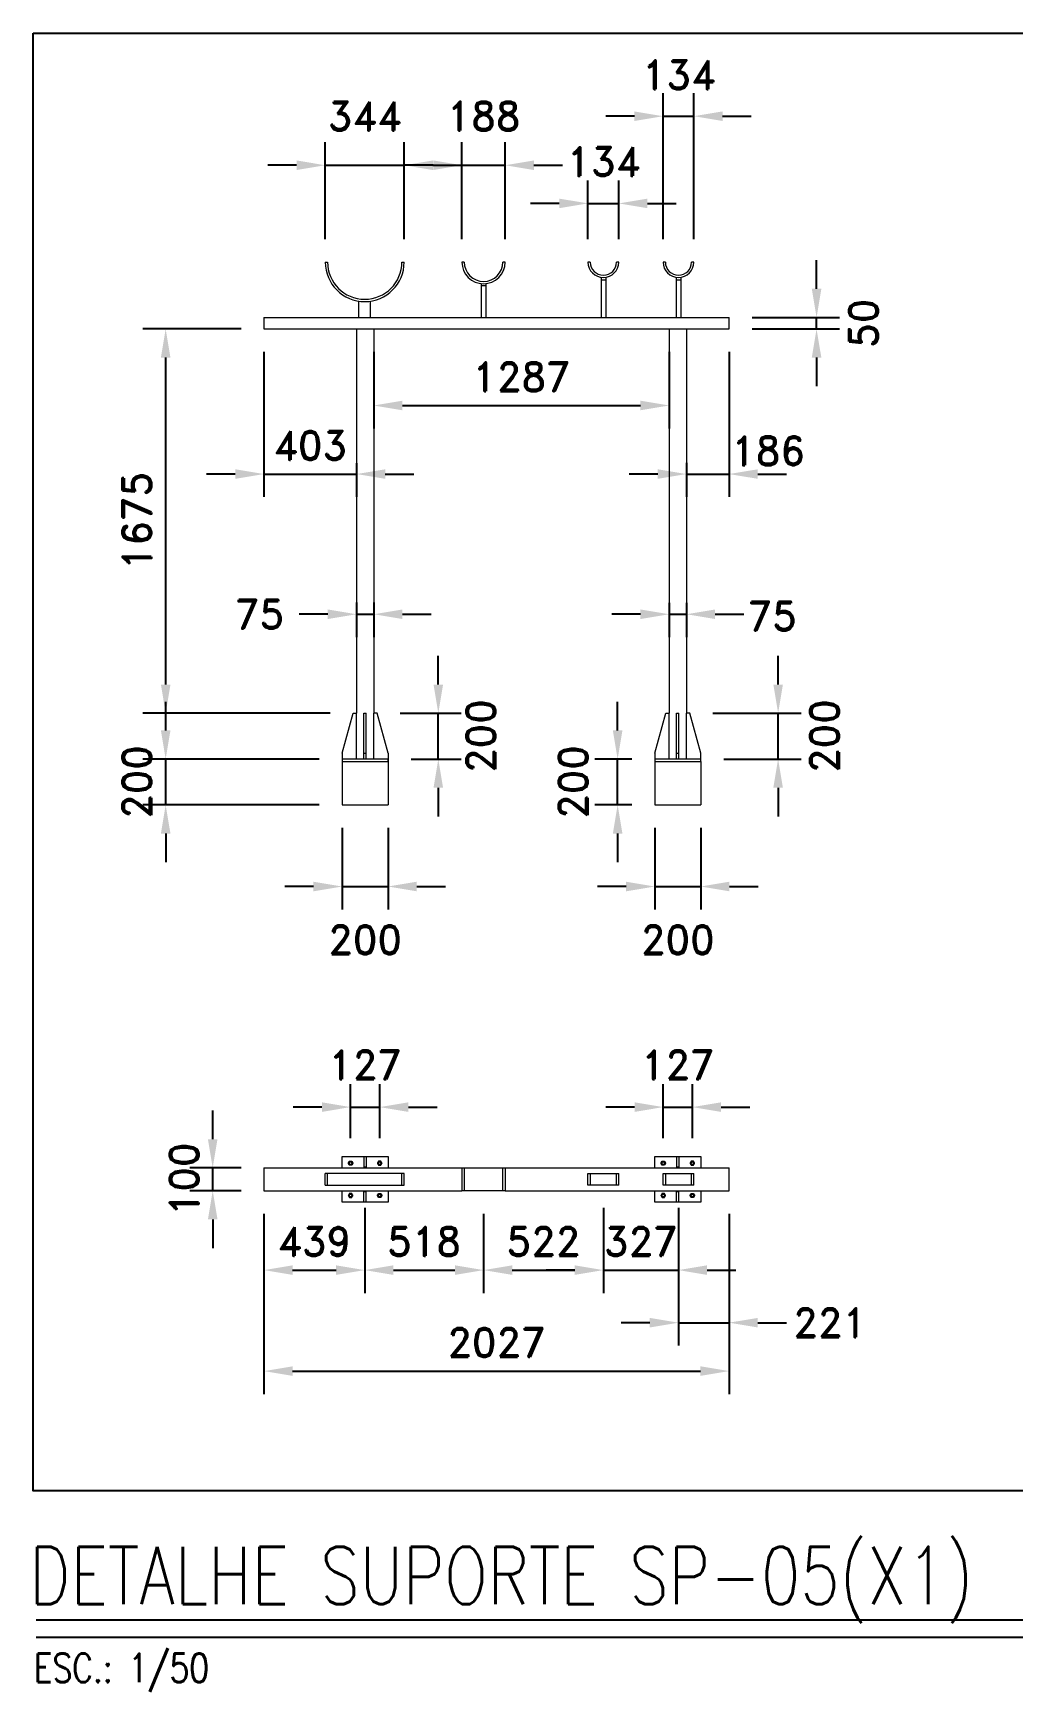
# Model space of a CAD drawing. Header units: millimetres. Extents: x -312439 to 477422, y -331570 to 212570.
# Drawn here: x 370774 to 375042, y 62185 to 69417 of the extents above; entities that cross this region are included whole.
import ezdxf
from ezdxf.enums import TextEntityAlignment as Align

# ---------------------------------------------------------------- set-up
doc = ezdxf.new("R2010")
doc.units = ezdxf.units.MM
for name, color, linetype in [('1', 7, 'Continuous'), ('2', 2, 'Continuous'), ('4', 4, 'Continuous')]:
    doc.layers.add(name, color=color, linetype=linetype)
doc.styles.add('ROMAND', font='ROMAND.SHX')
doc.styles.add('ROMANS', font='romans.shx', dxfattribs={"height": 187.5})
doc.dimstyles.new('1-50 (MILIMETRO)', dxfattribs={"dimscale": 0, "dimtxt": 125, "dimasz": 125, "dimexe": 100, "dimexo": 100, "dimgap": 50, "dimtad": 0, "dimdec": 0, "dimzin": 0, "dimdsep": 46, "dimtxsty": 'ROMAND', "dimcen": -390, "dimclrd": 1, "dimclre": 1, "dimclrt": 3, "dimadec": 0, "dimazin": 0, "dimtfac": 1, "dimtdec": 0, "dimtix": 1, "dimtmove": 2, "dimatfit": 2, "dimfxl": 1, "dimtvp": 1, "dimtolj": 1, "dimtzin": 0, "dimarcsym": 0})

# ---------------------------------------------------------------- blocks, each defined once
blk = doc.blocks.new('*D237')
at = {"color": 1, "lineweight": -2, "transparency": 16777216}
for p, q in [((374187.3, 68302.3), (374187.3, 68427.3)), ((373906.3, 68177.3), (374287.3, 68177.3)), ((373906.3, 68127.3), (374287.3, 68127.3)), ((374187.3, 68127.3), (374187.3, 68177.3)), ((374187.3, 68002.3), (374187.3, 67877.3))]:
    blk.add_line(p, q, dxfattribs=at)
at = {"color": 1, "transparency": 16777216}
for points in [[(374166.5, 68302.3), (374208.2, 68302.3), (374187.3, 68177.3)], [(374166.5, 68002.3), (374208.2, 68002.3), (374187.3, 68127.3)]]:
    blk.add_solid(points, dxfattribs=at)
at = {"layer": 'Defpoints', "color": 0, "transparency": 16777216}
for p in [(373806.3, 68177.3), (373806.3, 68127.3), (374187.3, 68177.3)]:
    blk.add_point(p, dxfattribs=at)
at = {"color": 3, "transparency": 16777216, "insert": (374391.8, 68152.3), "char_height": 125, "attachment_point": 5, "rotation": 90, "style": 'ROMAND'}
blk.add_mtext('\\A1;50', dxfattribs=at)
blk = doc.blocks.new('*D238')
at = {"color": 1, "lineweight": -2, "transparency": 16777216}
for p, q in [((372046.7, 68518.8), (372046.7, 68941.1)), ((372390.5, 68518.8), (372390.5, 68941.1)), ((371921.7, 68841.1), (371796.7, 68841.1)), ((372046.7, 68841.1), (372390.5, 68841.1)), ((372515.5, 68841.1), (372640.5, 68841.1))]:
    blk.add_line(p, q, dxfattribs=at)
at = {"color": 1, "transparency": 16777216}
for points in [[(371921.7, 68862), (371921.7, 68820.3), (372046.7, 68841.1)], [(372515.5, 68862), (372515.5, 68820.3), (372390.5, 68841.1)]]:
    blk.add_solid(points, dxfattribs=at)
at = {"layer": 'Defpoints', "color": 0, "transparency": 16777216}
for p in [(372390.5, 68841.1), (372046.7, 68418.8), (372390.5, 68418.8)]:
    blk.add_point(p, dxfattribs=at)
at = {"color": 3, "transparency": 16777216, "insert": (372218.6, 69055.6), "char_height": 125, "attachment_point": 5, "style": 'ROMAND'}
blk.add_mtext('\\A1;344', dxfattribs=at)
blk = doc.blocks.new('*D239')
at = {"color": 1, "lineweight": -2, "transparency": 16777216}
for p, q in [((372642.3, 68518.8), (372642.3, 68941.1)), ((372830.6, 68518.8), (372830.6, 68941.1)), ((372517.3, 68841.1), (372392.3, 68841.1)), ((372642.3, 68841.1), (372830.6, 68841.1)), ((372955.6, 68841.1), (373080.6, 68841.1))]:
    blk.add_line(p, q, dxfattribs=at)
at = {"color": 1, "transparency": 16777216}
for points in [[(372517.3, 68862), (372517.3, 68820.3), (372642.3, 68841.1)], [(372955.6, 68862), (372955.6, 68820.3), (372830.6, 68841.1)]]:
    blk.add_solid(points, dxfattribs=at)
at = {"layer": 'Defpoints', "color": 0, "transparency": 16777216}
for p in [(372830.6, 68841.1), (372642.3, 68418.8), (372830.6, 68418.8)]:
    blk.add_point(p, dxfattribs=at)
at = {"color": 3, "transparency": 16777216, "insert": (372736.5, 69055.6), "char_height": 125, "attachment_point": 5, "style": 'ROMAND'}
blk.add_mtext('\\A1;188', dxfattribs=at)
blk = doc.blocks.new('*D240')
at = {"color": 1, "lineweight": -2, "transparency": 16777216}
for p, q in [((373191.4, 68518.8), (373191.4, 68774.7)), ((373325.7, 68518.8), (373325.7, 68774.7)), ((373066.4, 68674.7), (372941.4, 68674.7)), ((373191.4, 68674.7), (373325.7, 68674.7)), ((373450.7, 68674.7), (373575.7, 68674.7))]:
    blk.add_line(p, q, dxfattribs=at)
at = {"color": 1, "transparency": 16777216}
for points in [[(373066.4, 68695.5), (373066.4, 68653.9), (373191.4, 68674.7)], [(373450.7, 68695.5), (373450.7, 68653.9), (373325.7, 68674.7)]]:
    blk.add_solid(points, dxfattribs=at)
at = {"layer": 'Defpoints', "color": 0, "transparency": 16777216}
for p in [(373325.7, 68674.7), (373191.4, 68418.8), (373325.7, 68418.8)]:
    blk.add_point(p, dxfattribs=at)
at = {"color": 3, "transparency": 16777216, "insert": (373258.6, 68857.2), "char_height": 125, "attachment_point": 5, "style": 'ROMAND'}
blk.add_mtext('\\A1;134', dxfattribs=at)
blk = doc.blocks.new('*D241')
at = {"color": 1, "lineweight": -2, "transparency": 16777216}
for p, q in [((372218.6, 64294.8), (372218.6, 63924)), ((371779.7, 64269.8), (371779.7, 63924)), ((371904.7, 64024), (372093.6, 64024))]:
    blk.add_line(p, q, dxfattribs=at)
at = {"color": 1, "transparency": 16777216}
for points in [[(371904.7, 64044.8), (371904.7, 64003.1), (371779.7, 64024)], [(372093.6, 64044.8), (372093.6, 64003.1), (372218.6, 64024)]]:
    blk.add_solid(points, dxfattribs=at)
at = {"layer": 'Defpoints', "color": 0, "transparency": 16777216}
for p in [(371779.7, 64369.8), (372218.6, 64394.8), (372218.6, 64024)]:
    blk.add_point(p, dxfattribs=at)
at = {"color": 3, "transparency": 16777216, "insert": (371999.1, 64149), "char_height": 125, "attachment_point": 5, "style": 'ROMAND'}
blk.add_mtext('\\A1;439', dxfattribs=at)
blk = doc.blocks.new('*D242')
at = {"color": 1, "lineweight": -2, "transparency": 16777216}
for p, q in [((372218.6, 64294.8), (372218.6, 63924)), ((372736.5, 64269.8), (372736.5, 63924)), ((372343.6, 64024), (372611.5, 64024))]:
    blk.add_line(p, q, dxfattribs=at)
at = {"color": 1, "transparency": 16777216}
for points in [[(372343.6, 64044.8), (372343.6, 64003.1), (372218.6, 64024)], [(372611.5, 64044.8), (372611.5, 64003.1), (372736.5, 64024)]]:
    blk.add_solid(points, dxfattribs=at)
at = {"layer": 'Defpoints', "color": 0, "transparency": 16777216}
for p in [(372218.6, 64394.8), (372736.5, 64369.8), (372736.5, 64024)]:
    blk.add_point(p, dxfattribs=at)
at = {"color": 3, "transparency": 16777216, "insert": (372477.5, 64149), "char_height": 125, "attachment_point": 5, "style": 'ROMAND'}
blk.add_mtext('\\A1;518', dxfattribs=at)
blk = doc.blocks.new('*D243')
at = {"color": 1, "lineweight": -2, "transparency": 16777216}
for p, q in [((373258.6, 64294.8), (373258.6, 63924)), ((372736.5, 64269.8), (372736.5, 63924)), ((372861.5, 64024), (373133.6, 64024))]:
    blk.add_line(p, q, dxfattribs=at)
at = {"color": 1, "transparency": 16777216}
for points in [[(372861.5, 64044.8), (372861.5, 64003.1), (372736.5, 64024)], [(373133.6, 64044.8), (373133.6, 64003.1), (373258.6, 64024)]]:
    blk.add_solid(points, dxfattribs=at)
at = {"layer": 'Defpoints', "color": 0, "transparency": 16777216}
for p in [(372736.5, 64369.8), (373258.6, 64394.8), (373258.6, 64024)]:
    blk.add_point(p, dxfattribs=at)
at = {"color": 3, "transparency": 16777216, "insert": (372997.5, 64149), "char_height": 125, "attachment_point": 5, "style": 'ROMAND'}
blk.add_mtext('\\A1;522', dxfattribs=at)
blk = doc.blocks.new('*D244')
at = {"color": 1, "lineweight": -2, "transparency": 16777216}
for p, q in [((373585.6, 64294.8), (373585.6, 63924)), ((373133.6, 64024), (373008.6, 64024)), ((373258.6, 64024), (373585.6, 64024)), ((373710.6, 64024), (373835.6, 64024))]:
    blk.add_line(p, q, dxfattribs=at)
at = {"color": 1, "transparency": 16777216}
for points in [[(373133.6, 64044.8), (373133.6, 64003.1), (373258.6, 64024)], [(373710.6, 64044.8), (373710.6, 64003.1), (373585.6, 64024)]]:
    blk.add_solid(points, dxfattribs=at)
at = {"layer": 'Defpoints', "color": 0, "transparency": 16777216}
for p in [(373585.6, 64394.8), (373258.6, 64024), (373585.6, 64024)]:
    blk.add_point(p, dxfattribs=at)
at = {"color": 3, "transparency": 16777216, "insert": (373422.1, 64149), "char_height": 125, "attachment_point": 5, "style": 'ROMAND'}
blk.add_mtext('\\A1;327', dxfattribs=at)
blk = doc.blocks.new('*D245')
at = {"color": 1, "lineweight": -2, "transparency": 16777216}
for p, q in [((373585.6, 64294.8), (373585.6, 63694.8)), ((373806.3, 64269.8), (373806.3, 63694.8)), ((373460.6, 63794.8), (373335.6, 63794.8)), ((373585.6, 63794.8), (373806.3, 63794.8)), ((373931.3, 63794.8), (374056.3, 63794.8))]:
    blk.add_line(p, q, dxfattribs=at)
at = {"color": 1, "transparency": 16777216}
for points in [[(373460.6, 63815.6), (373460.6, 63773.9), (373585.6, 63794.8)], [(373931.3, 63815.6), (373931.3, 63773.9), (373806.3, 63794.8)]]:
    blk.add_solid(points, dxfattribs=at)
at = {"layer": 'Defpoints', "color": 0, "transparency": 16777216}
for p in [(373585.6, 64394.8), (373806.3, 64369.8), (373806.3, 63794.8)]:
    blk.add_point(p, dxfattribs=at)
at = {"color": 3, "transparency": 16777216, "insert": (374246.5, 63794.8), "char_height": 125, "attachment_point": 5, "style": 'ROMAND'}
blk.add_mtext('\\A1;221', dxfattribs=at)
blk = doc.blocks.new('*D33')
at = {"color": 1, "lineweight": -2, "transparency": 16777216}
for p, q in [((371779.7, 64269.8), (371779.7, 63483.7)), ((373806.3, 64269.8), (373806.3, 63483.7)), ((371904.7, 63583.7), (373681.3, 63583.7))]:
    blk.add_line(p, q, dxfattribs=at)
at = {"color": 1, "transparency": 16777216}
for points in [[(371904.7, 63604.5), (371904.7, 63562.9), (371779.7, 63583.7)], [(373681.3, 63604.5), (373681.3, 63562.9), (373806.3, 63583.7)]]:
    blk.add_solid(points, dxfattribs=at)
at = {"layer": 'Defpoints', "color": 0, "transparency": 16777216}
for p in [(371779.7, 64369.8), (373806.3, 64369.8), (373806.3, 63583.7)]:
    blk.add_point(p, dxfattribs=at)
at = {"color": 3, "transparency": 16777216, "insert": (372793, 63708.7), "char_height": 125, "attachment_point": 5, "style": 'ROMAND'}
blk.add_mtext('\\A1;2027', dxfattribs=at)
blk = doc.blocks.new('*D246')
at = {"color": 1, "lineweight": -2, "transparency": 16777216}
for p, q in [((371556.4, 64594.8), (371556.4, 64719.8)), ((371679.7, 64469.8), (371456.4, 64469.8)), ((371556.4, 64369.8), (371556.4, 64469.8)), ((371679.7, 64369.8), (371456.4, 64369.8)), ((371556.4, 64244.8), (371556.4, 64119.8))]:
    blk.add_line(p, q, dxfattribs=at)
at = {"color": 1, "transparency": 16777216}
for points in [[(371535.6, 64594.8), (371577.2, 64594.8), (371556.4, 64469.8)], [(371535.6, 64244.8), (371577.2, 64244.8), (371556.4, 64369.8)]]:
    blk.add_solid(points, dxfattribs=at)
at = {"layer": 'Defpoints', "color": 0, "transparency": 16777216}
for p in [(371556.4, 64469.8), (371779.7, 64469.8), (371779.7, 64369.8)]:
    blk.add_point(p, dxfattribs=at)
at = {"color": 3, "transparency": 16777216, "insert": (371431.4, 64419.8), "char_height": 125, "attachment_point": 5, "rotation": 90, "style": 'ROMAND'}
blk.add_mtext('\\A1;100', dxfattribs=at)
blk = doc.blocks.new('*D247')
at = {"color": 1, "lineweight": -2, "transparency": 16777216}
for p, q in [((372157, 64598.9), (372157, 64834.7)), ((372283.8, 64598.9), (372283.8, 64834.7)), ((372032, 64734.7), (371907, 64734.7)), ((372157, 64734.7), (372283.8, 64734.7)), ((372408.8, 64734.7), (372533.8, 64734.7))]:
    blk.add_line(p, q, dxfattribs=at)
at = {"color": 1, "transparency": 16777216}
for points in [[(372032, 64755.5), (372032, 64713.8), (372157, 64734.7)], [(372408.8, 64755.5), (372408.8, 64713.8), (372283.8, 64734.7)]]:
    blk.add_solid(points, dxfattribs=at)
at = {"layer": 'Defpoints', "color": 0, "transparency": 16777216}
for p in [(372283.8, 64734.7), (372157, 64498.9), (372283.8, 64498.9)]:
    blk.add_point(p, dxfattribs=at)
at = {"color": 3, "transparency": 16777216, "insert": (372220.4, 64918.7), "char_height": 125, "attachment_point": 5, "style": 'ROMAND'}
blk.add_mtext('\\A1;127', dxfattribs=at)
blk = doc.blocks.new('*D248')
at = {"color": 1, "lineweight": -2, "transparency": 16777216}
for p, q in [((373519.3, 64598.9), (373519.3, 64834.7)), ((373646.1, 64598.9), (373646.1, 64834.7)), ((373394.3, 64734.7), (373269.3, 64734.7)), ((373519.3, 64734.7), (373646.1, 64734.7)), ((373771.1, 64734.7), (373896.1, 64734.7))]:
    blk.add_line(p, q, dxfattribs=at)
at = {"color": 1, "transparency": 16777216}
for points in [[(373394.3, 64755.5), (373394.3, 64713.8), (373519.3, 64734.7)], [(373771.1, 64755.5), (373771.1, 64713.8), (373646.1, 64734.7)]]:
    blk.add_solid(points, dxfattribs=at)
at = {"layer": 'Defpoints', "color": 0, "transparency": 16777216}
for p in [(373646.1, 64734.7), (373519.3, 64498.9), (373646.1, 64498.9)]:
    blk.add_point(p, dxfattribs=at)
at = {"color": 3, "transparency": 16777216, "insert": (373582.7, 64918.7), "char_height": 125, "attachment_point": 5, "style": 'ROMAND'}
blk.add_mtext('\\A1;127', dxfattribs=at)
blk = doc.blocks.new('*D249')
at = {"color": 1, "lineweight": -2, "transparency": 16777216}
for p, q in [((373518.5, 68518.8), (373518.5, 69154.9)), ((373652.8, 68518.8), (373652.8, 69154.9)), ((373393.5, 69054.9), (373268.5, 69054.9)), ((373518.5, 69054.9), (373652.8, 69054.9)), ((373777.8, 69054.9), (373902.8, 69054.9))]:
    blk.add_line(p, q, dxfattribs=at)
at = {"color": 1, "transparency": 16777216}
for points in [[(373393.5, 69075.7), (373393.5, 69034.1), (373518.5, 69054.9)], [(373777.8, 69075.7), (373777.8, 69034.1), (373652.8, 69054.9)]]:
    blk.add_solid(points, dxfattribs=at)
at = {"layer": 'Defpoints', "color": 0, "transparency": 16777216}
for p in [(373652.8, 69054.9), (373518.5, 68418.8), (373652.8, 68418.8)]:
    blk.add_point(p, dxfattribs=at)
at = {"color": 3, "transparency": 16777216, "insert": (373587.1, 69235.5), "char_height": 125, "attachment_point": 5, "style": 'ROMAND'}
blk.add_mtext('\\A1;134', dxfattribs=at)
blk = doc.blocks.new('*D250')
at = {"color": 1, "lineweight": -2, "transparency": 16777216}
for p, q in [((371779.7, 68027.3), (371779.7, 67394.7)), ((371654.7, 67494.7), (371529.7, 67494.7)), ((371779.7, 67494.7), (372182.9, 67494.7)), ((372182.9, 67542.1), (372182.9, 67394.7)), ((372307.9, 67494.7), (372432.9, 67494.7))]:
    blk.add_line(p, q, dxfattribs=at)
at = {"color": 1, "transparency": 16777216}
for points in [[(371654.7, 67515.5), (371654.7, 67473.9), (371779.7, 67494.7)], [(372307.9, 67515.5), (372307.9, 67473.9), (372182.9, 67494.7)]]:
    blk.add_solid(points, dxfattribs=at)
at = {"layer": 'Defpoints', "color": 0, "transparency": 16777216}
for p in [(371779.7, 68127.3), (372182.9, 67642.1), (372182.9, 67494.7)]:
    blk.add_point(p, dxfattribs=at)
at = {"color": 3, "transparency": 16777216, "insert": (371981.3, 67619.7), "char_height": 125, "attachment_point": 5, "style": 'ROMAND'}
blk.add_mtext('\\A1;403', dxfattribs=at)
blk = doc.blocks.new('*D251')
at = {"color": 1, "lineweight": -2, "transparency": 16777216}
for p, q in [((372257.9, 68027.3), (372257.9, 67693.6)), ((373545.2, 68027.3), (373545.2, 67693.6)), ((372382.9, 67793.6), (373420.2, 67793.6))]:
    blk.add_line(p, q, dxfattribs=at)
at = {"color": 1, "transparency": 16777216}
for points in [[(372382.9, 67814.5), (372382.9, 67772.8), (372257.9, 67793.6)], [(373420.2, 67814.5), (373420.2, 67772.8), (373545.2, 67793.6)]]:
    blk.add_solid(points, dxfattribs=at)
at = {"layer": 'Defpoints', "color": 0, "transparency": 16777216}
for p in [(372257.9, 68127.3), (373545.2, 68127.3), (373545.2, 67793.6)]:
    blk.add_point(p, dxfattribs=at)
at = {"color": 3, "transparency": 16777216, "insert": (372901.5, 67918.6), "char_height": 125, "attachment_point": 5, "style": 'ROMAND'}
blk.add_mtext('\\A1;1287', dxfattribs=at)
blk = doc.blocks.new('*D34')
at = {"color": 1, "lineweight": -2, "transparency": 16777216}
for p, q in [((373806.3, 68027.3), (373806.3, 67394.7)), ((373620.2, 67544.1), (373620.2, 67394.7)), ((373495.2, 67494.7), (373370.2, 67494.7)), ((373620.2, 67494.7), (373806.3, 67494.7)), ((373931.3, 67494.7), (374056.3, 67494.7))]:
    blk.add_line(p, q, dxfattribs=at)
at = {"color": 1, "transparency": 16777216}
for points in [[(373495.2, 67515.5), (373495.2, 67473.9), (373620.2, 67494.7)], [(373931.3, 67515.5), (373931.3, 67473.9), (373806.3, 67494.7)]]:
    blk.add_solid(points, dxfattribs=at)
at = {"layer": 'Defpoints', "color": 0, "transparency": 16777216}
for p in [(373806.3, 68127.3), (373620.2, 67644.1), (373806.3, 67494.7)]:
    blk.add_point(p, dxfattribs=at)
at = {"color": 3, "transparency": 16777216, "insert": (373976.1, 67595.9), "char_height": 125, "attachment_point": 5, "style": 'ROMAND'}
blk.add_mtext('\\A1;186', dxfattribs=at)
blk = doc.blocks.new('*D252')
at = {"color": 1, "lineweight": -2, "transparency": 16777216}
for p, q in [((371679.7, 68127.3), (371251.4, 68127.3)), ((371351.4, 66577.1), (371351.4, 68002.3)), ((372067.9, 66452.1), (371251.4, 66452.1))]:
    blk.add_line(p, q, dxfattribs=at)
at = {"color": 1, "transparency": 16777216}
for points in [[(371330.6, 68002.3), (371372.3, 68002.3), (371351.4, 68127.3)], [(371330.6, 66577.1), (371372.3, 66577.1), (371351.4, 66452.1)]]:
    blk.add_solid(points, dxfattribs=at)
at = {"layer": 'Defpoints', "color": 0, "transparency": 16777216}
for p in [(371351.4, 68127.3), (371779.7, 68127.3), (372167.9, 66452.1)]:
    blk.add_point(p, dxfattribs=at)
at = {"color": 3, "transparency": 16777216, "insert": (371226.4, 67289.7), "char_height": 125, "attachment_point": 5, "rotation": 90, "style": 'ROMAND'}
blk.add_mtext('\\A1;1675', dxfattribs=at)
blk = doc.blocks.new('*D253')
at = {"color": 1, "lineweight": -2, "transparency": 16777216}
for p, q in [((371351.4, 66377.1), (371351.4, 66502.1)), ((372020.4, 66252.1), (371251.4, 66252.1)), ((371351.4, 66052.1), (371351.4, 66252.1)), ((372020.4, 66052.1), (371251.4, 66052.1)), ((371351.4, 65927.1), (371351.4, 65802.1))]:
    blk.add_line(p, q, dxfattribs=at)
at = {"color": 1, "transparency": 16777216}
for points in [[(371330.6, 66377.1), (371372.3, 66377.1), (371351.4, 66252.1)], [(371330.6, 65927.1), (371372.3, 65927.1), (371351.4, 66052.1)]]:
    blk.add_solid(points, dxfattribs=at)
at = {"layer": 'Defpoints', "color": 0, "transparency": 16777216}
for p in [(371351.4, 66252.1), (372120.4, 66252.1), (372120.4, 66052.1)]:
    blk.add_point(p, dxfattribs=at)
at = {"color": 3, "transparency": 16777216, "insert": (371226.4, 66152.1), "char_height": 125, "attachment_point": 5, "rotation": 90, "style": 'ROMAND'}
blk.add_mtext('\\A1;200', dxfattribs=at)
blk = doc.blocks.new('*D254')
at = {"color": 1, "lineweight": -2, "transparency": 16777216}
for p, q in [((372120.4, 65952.1), (372120.4, 65596.4)), ((372320.4, 65952.1), (372320.4, 65596.4)), ((371995.4, 65696.4), (371870.4, 65696.4)), ((372120.4, 65696.4), (372320.4, 65696.4)), ((372445.4, 65696.4), (372570.4, 65696.4))]:
    blk.add_line(p, q, dxfattribs=at)
at = {"color": 1, "transparency": 16777216}
for points in [[(371995.4, 65717.3), (371995.4, 65675.6), (372120.4, 65696.4)], [(372445.4, 65717.3), (372445.4, 65675.6), (372320.4, 65696.4)]]:
    blk.add_solid(points, dxfattribs=at)
at = {"layer": 'Defpoints', "color": 0, "transparency": 16777216}
for p in [(372120.4, 66052.1), (372320.4, 66052.1), (372320.4, 65696.4)]:
    blk.add_point(p, dxfattribs=at)
at = {"color": 3, "transparency": 16777216, "insert": (372220.4, 65464.5), "char_height": 125, "attachment_point": 5, "style": 'ROMAND'}
blk.add_mtext('\\A1;200', dxfattribs=at)
blk = doc.blocks.new('*D255')
at = {"color": 1, "lineweight": -2, "transparency": 16777216}
for p, q in [((373482.7, 65952.1), (373482.7, 65596.4)), ((373682.7, 65952.1), (373682.7, 65596.4)), ((373357.7, 65696.4), (373232.7, 65696.4)), ((373482.7, 65696.4), (373682.7, 65696.4)), ((373807.7, 65696.4), (373932.7, 65696.4))]:
    blk.add_line(p, q, dxfattribs=at)
at = {"color": 1, "transparency": 16777216}
for points in [[(373357.7, 65717.3), (373357.7, 65675.6), (373482.7, 65696.4)], [(373807.7, 65717.3), (373807.7, 65675.6), (373682.7, 65696.4)]]:
    blk.add_solid(points, dxfattribs=at)
at = {"layer": 'Defpoints', "color": 0, "transparency": 16777216}
for p in [(373482.7, 66052.1), (373682.7, 66052.1), (373682.7, 65696.4)]:
    blk.add_point(p, dxfattribs=at)
at = {"color": 3, "transparency": 16777216, "insert": (373582.7, 65464.5), "char_height": 125, "attachment_point": 5, "style": 'ROMAND'}
blk.add_mtext('\\A1;200', dxfattribs=at)
blk = doc.blocks.new('*D256')
at = {"color": 1, "lineweight": -2, "transparency": 16777216}
for p, q in [((372539.3, 66577.1), (372539.3, 66702.1)), ((372372.9, 66452.1), (372639.3, 66452.1)), ((372539.3, 66252.1), (372539.3, 66452.1)), ((372420.4, 66252.1), (372639.3, 66252.1)), ((372539.3, 66127.1), (372539.3, 66002.1))]:
    blk.add_line(p, q, dxfattribs=at)
at = {"color": 1, "transparency": 16777216}
for points in [[(372518.4, 66577.1), (372560.1, 66577.1), (372539.3, 66452.1)], [(372518.4, 66127.1), (372560.1, 66127.1), (372539.3, 66252.1)]]:
    blk.add_solid(points, dxfattribs=at)
at = {"layer": 'Defpoints', "color": 0, "transparency": 16777216}
for p in [(372272.9, 66452.1), (372539.3, 66452.1), (372320.4, 66252.1)]:
    blk.add_point(p, dxfattribs=at)
at = {"color": 3, "transparency": 16777216, "insert": (372724.6, 66352.1), "char_height": 125, "attachment_point": 5, "rotation": 90, "style": 'ROMAND'}
blk.add_mtext('\\A1;200', dxfattribs=at)
blk = doc.blocks.new('*D257')
at = {"color": 1, "lineweight": -2, "transparency": 16777216}
for p, q in [((373320.6, 66377.1), (373320.6, 66502.1)), ((373382.7, 66252.1), (373220.6, 66252.1)), ((373320.6, 66052.1), (373320.6, 66252.1)), ((373382.7, 66052.1), (373220.6, 66052.1)), ((373320.6, 65927.1), (373320.6, 65802.1))]:
    blk.add_line(p, q, dxfattribs=at)
at = {"color": 1, "transparency": 16777216}
for points in [[(373299.8, 66377.1), (373341.4, 66377.1), (373320.6, 66252.1)], [(373299.8, 65927.1), (373341.4, 65927.1), (373320.6, 66052.1)]]:
    blk.add_solid(points, dxfattribs=at)
at = {"layer": 'Defpoints', "color": 0, "transparency": 16777216}
for p in [(373320.6, 66252.1), (373482.7, 66252.1), (373482.7, 66052.1)]:
    blk.add_point(p, dxfattribs=at)
at = {"color": 3, "transparency": 16777216, "insert": (373127.1, 66152.1), "char_height": 125, "attachment_point": 5, "rotation": 90, "style": 'ROMAND'}
blk.add_mtext('\\A1;200', dxfattribs=at)
blk = doc.blocks.new('*D258')
at = {"color": 1, "lineweight": -2, "transparency": 16777216}
for p, q in [((374019.8, 66577.1), (374019.8, 66702.1)), ((373735.2, 66452.1), (374119.8, 66452.1)), ((374019.8, 66252.1), (374019.8, 66452.1)), ((373782.7, 66252.1), (374119.8, 66252.1)), ((374019.8, 66127.1), (374019.8, 66002.1))]:
    blk.add_line(p, q, dxfattribs=at)
at = {"color": 1, "transparency": 16777216}
for points in [[(373999, 66577.1), (374040.6, 66577.1), (374019.8, 66452.1)], [(373999, 66127.1), (374040.6, 66127.1), (374019.8, 66252.1)]]:
    blk.add_solid(points, dxfattribs=at)
at = {"layer": 'Defpoints', "color": 0, "transparency": 16777216}
for p in [(373635.2, 66452.1), (374019.8, 66452.1), (373682.7, 66252.1)]:
    blk.add_point(p, dxfattribs=at)
at = {"color": 3, "transparency": 16777216, "insert": (374221.8, 66352.1), "char_height": 125, "attachment_point": 5, "rotation": 90, "style": 'ROMAND'}
blk.add_mtext('\\A1;200', dxfattribs=at)
blk = doc.blocks.new('*D259')
at = {"color": 1, "lineweight": -2, "transparency": 16777216}
for p, q in [((372182.9, 66935.2), (372182.9, 66783.5)), ((372257.9, 66935.2), (372257.9, 66783.5)), ((372057.9, 66883.5), (371932.9, 66883.5)), ((372182.9, 66883.5), (372257.9, 66883.5)), ((372382.9, 66883.5), (372507.9, 66883.5))]:
    blk.add_line(p, q, dxfattribs=at)
at = {"color": 1, "transparency": 16777216}
for points in [[(372057.9, 66904.3), (372057.9, 66862.6), (372182.9, 66883.5)], [(372382.9, 66904.3), (372382.9, 66862.6), (372257.9, 66883.5)]]:
    blk.add_solid(points, dxfattribs=at)
at = {"layer": 'Defpoints', "color": 0, "transparency": 16777216}
for p in [(372182.9, 67035.2), (372257.9, 67035.2), (372257.9, 66883.5)]:
    blk.add_point(p, dxfattribs=at)
at = {"color": 3, "transparency": 16777216, "insert": (371760.6, 66883.5), "char_height": 125, "attachment_point": 5, "style": 'ROMAND'}
blk.add_mtext('\\A1;75', dxfattribs=at)
blk = doc.blocks.new('*D260')
at = {"color": 1, "lineweight": -2, "transparency": 16777216}
for p, q in [((373545.2, 66932.9), (373545.2, 66783.5)), ((373620.2, 66932.9), (373620.2, 66783.5)), ((373420.2, 66883.5), (373295.2, 66883.5)), ((373545.2, 66883.5), (373620.2, 66883.5)), ((373745.2, 66883.5), (373870.2, 66883.5))]:
    blk.add_line(p, q, dxfattribs=at)
at = {"color": 1, "transparency": 16777216}
for points in [[(373420.2, 66904.3), (373420.2, 66862.6), (373545.2, 66883.5)], [(373745.2, 66904.3), (373745.2, 66862.6), (373620.2, 66883.5)]]:
    blk.add_solid(points, dxfattribs=at)
at = {"layer": 'Defpoints', "color": 0, "transparency": 16777216}
for p in [(373545.2, 67032.9), (373620.2, 67032.9), (373620.2, 66883.5)]:
    blk.add_point(p, dxfattribs=at)
at = {"color": 3, "transparency": 16777216, "insert": (373994.5, 66875.6), "char_height": 125, "attachment_point": 5, "style": 'ROMAND'}
blk.add_mtext('\\A1;75', dxfattribs=at)

msp = doc.modelspace()

# ---------------------------------------------------------------- linework, layer by layer
at = {"color": 3, "linetype": 'Continuous', "lineweight": 0, "extrusion": (0, 1, 0)}
for p, q in [((372046.708, 68418.758), (372056.708, 68418.758)), ((372380.508, 68418.758), (372390.508, 68418.758)), ((372652.317, 68418.771), (372642.317, 68418.771)), ((372830.617, 68418.771), (372820.617, 68418.771)), ((373201.408, 68418.771), (373191.408, 68418.771)), ((373325.708, 68418.771), (373315.708, 68418.771)), ((373528.45, 68418.771), (373518.45, 68418.771)), ((373652.75, 68418.771), (373642.75, 68418.771)), ((373248.558, 68352.37), (373248.558, 68177.258)), ((373248.558, 68341.621), (373268.558, 68341.621)), ((373268.558, 68352.37), (373268.558, 68177.258)), ((373575.6, 68352.37), (373575.6, 68177.258)), ((373575.6, 68341.621), (373595.6, 68341.621)), ((373595.6, 68352.37), (373595.6, 68177.258)), ((372726.467, 68325.154), (372726.467, 68177.258)), ((372746.467, 68314.621), (372726.467, 68314.621)), ((372746.467, 68325.154), (372746.467, 68177.258)), ((372193.608, 68177.258), (372193.608, 68248.686)), ((372243.608, 68177.258), (372243.608, 68248.686)), ((371779.679, 68177.258), (371779.679, 68127.258)), ((371779.679, 68177.258), (373806.262, 68177.258)), ((371779.679, 68127.258), (373806.262, 68127.258)), ((372182.931, 68127.258), (372182.931, 66452.098)), ((372257.931, 68127.258), (372257.931, 66452.098)), ((373545.162, 68127.258), (373545.162, 66452.098)), ((373620.162, 68127.258), (373620.162, 66452.098)), ((373806.262, 68127.258), (373806.262, 68177.258)), ((372120.431, 66277.098), (372167.931, 66452.098)), ((372167.931, 66452.098), (372183.266, 66452.098)), ((372183.266, 66252.098), (372183.266, 66452.098)), ((372215.431, 66252.098), (372215.431, 66452.098)), ((372215.431, 66452.098), (372225.431, 66452.098)), ((372225.431, 66252.098), (372225.431, 66452.098)), ((372272.931, 66452.098), (372257.596, 66452.098)), ((372257.596, 66452.098), (372257.596, 66252.098)), ((372320.431, 66277.098), (372272.931, 66452.098)), ((373482.662, 66277.098), (373530.162, 66452.098)), ((373530.162, 66452.098), (373545.497, 66452.098)), ((373545.497, 66252.098), (373545.497, 66452.098)), ((373577.662, 66252.098), (373577.662, 66452.098)), ((373577.662, 66452.098), (373587.662, 66452.098)), ((373587.662, 66252.098), (373587.662, 66452.098)), ((373635.162, 66452.098), (373619.827, 66452.098)), ((373619.827, 66452.098), (373619.827, 66252.098)), ((373682.662, 66277.098), (373635.162, 66452.098)), ((372120.431, 66277.098), (372120.431, 66052.098)), ((372320.431, 66252.098), (372120.431, 66252.098)), ((372120.431, 66242.098), (372320.431, 66242.098)), ((372215.431, 66277.098), (372225.431, 66277.098)), ((372320.431, 66277.098), (372320.431, 66052.098)), ((372320.431, 66242.098), (372320.431, 66252.098)), ((373482.662, 66277.098), (373482.662, 66052.098)), ((373682.662, 66252.098), (373482.662, 66252.098)), ((373482.662, 66242.098), (373682.662, 66242.098)), ((373577.662, 66277.098), (373587.662, 66277.098)), ((373682.662, 66252.098), (373682.662, 66277.098)), ((373682.662, 66242.098), (373682.662, 66252.098)), ((373682.662, 66242.098), (373682.662, 66052.098)), ((372120.431, 66052.098), (372320.431, 66052.098)), ((373482.662, 66052.098), (373682.662, 66052.098))]:
    msp.add_line(p, q, dxfattribs=at)
at = {"color": 3, "linetype": 'Continuous', "lineweight": 0}
for p, q in [((372120.431, 64469.803), (372120.431, 64519.803)), ((372120.431, 64519.803), (372320.431, 64519.803)), ((372215.431, 64519.803), (372215.431, 64469.803)), ((372225.431, 64519.803), (372225.431, 64469.803)), ((372320.431, 64519.803), (372320.431, 64469.803)), ((373482.662, 64469.803), (373482.662, 64519.803)), ((373482.662, 64519.803), (373682.662, 64519.803)), ((373577.662, 64519.803), (373577.662, 64469.803)), ((373587.662, 64519.803), (373587.662, 64469.803)), ((373682.662, 64519.803), (373682.662, 64469.803)), ((371779.679, 64469.803), (371779.679, 64369.803)), ((371779.679, 64469.803), (372642.317, 64469.803)), ((372390.508, 64444.803), (372046.708, 64444.803)), ((372046.708, 64394.803), (372046.708, 64444.803)), ((372056.708, 64394.803), (372056.708, 64444.803)), ((372225.431, 64472.303), (372215.431, 64472.303)), ((372380.508, 64394.803), (372380.508, 64444.803)), ((372390.508, 64394.803), (372390.508, 64444.803)), ((372642.317, 64469.803), (372642.317, 64369.803)), ((372642.317, 64469.803), (373806.262, 64469.803)), ((372652.317, 64469.803), (372652.317, 64369.803)), ((372820.617, 64369.803), (372820.617, 64469.803)), ((372830.617, 64469.803), (372830.617, 64369.803)), ((373191.408, 64444.803), (373325.708, 64444.803)), ((373191.408, 64394.803), (373191.408, 64444.803)), ((373201.408, 64444.803), (373201.408, 64394.803)), ((373315.708, 64394.803), (373315.708, 64444.803)), ((373325.708, 64394.803), (373325.708, 64444.803)), ((373518.45, 64444.803), (373652.75, 64444.803)), ((373518.45, 64394.803), (373518.45, 64444.803)), ((373528.45, 64444.803), (373528.45, 64394.803)), ((373587.662, 64472.303), (373577.662, 64472.303)), ((373642.75, 64394.803), (373642.75, 64444.803)), ((373652.75, 64394.803), (373652.75, 64444.803)), ((373806.262, 64369.803), (373806.262, 64469.803)), ((371779.679, 64369.803), (372642.317, 64369.803)), ((372046.708, 64394.803), (372390.508, 64394.803)), ((372056.708, 64394.803), (372380.508, 64394.803)), ((372120.431, 64319.803), (372120.431, 64369.803)), ((372215.431, 64319.803), (372215.431, 64369.803)), ((372215.431, 64367.303), (372225.431, 64367.303)), ((372225.431, 64319.803), (372225.431, 64369.803)), ((372320.431, 64369.803), (372320.431, 64319.803)), ((372830.617, 64369.803), (372642.317, 64369.803)), ((372820.617, 64369.803), (372652.317, 64369.803)), ((372830.617, 64369.803), (373806.262, 64369.803)), ((373325.708, 64394.803), (373191.408, 64394.803)), ((373315.708, 64394.803), (373201.408, 64394.803)), ((373482.662, 64319.803), (373482.662, 64369.803)), ((373652.75, 64394.803), (373518.45, 64394.803)), ((373642.75, 64394.803), (373528.45, 64394.803)), ((373577.662, 64319.803), (373577.662, 64369.803)), ((373577.662, 64367.303), (373587.662, 64367.303)), ((373587.662, 64319.803), (373587.662, 64369.803)), ((373682.662, 64369.803), (373682.662, 64319.803)), ((372320.431, 64319.803), (372120.431, 64319.803)), ((373682.662, 64319.803), (373482.662, 64319.803))]:
    msp.add_line(p, q, dxfattribs=at)
msp.add_lwpolyline([(370774.228, 69416.906), (377560.622, 69416.906), (377560.622, 63061.365), (370774.228, 63061.365)], close=True)
for centre, radius in [((372157.035, 64490.216), 8.699), ((372157.035, 64490.216), 5.444), ((372283.827, 64490.216), 8.699), ((372283.827, 64490.216), 5.444), ((373519.266, 64490.216), 8.699), ((373519.266, 64490.216), 5.444), ((373646.058, 64490.216), 8.699), ((373646.058, 64490.216), 5.444), ((372157.035, 64349.391), 8.699), ((372157.035, 64349.391), 5.444), ((372283.827, 64349.391), 8.699), ((372283.827, 64349.391), 5.444), ((373519.266, 64349.391), 8.699), ((373519.266, 64349.391), 5.444), ((373646.058, 64349.391), 8.699), ((373646.058, 64349.391), 5.444)]:
    msp.add_circle(centre, radius, dxfattribs=at)
for centre, radius, start, end in [((372218.608, 68418.758), 171.9, 180, 359.9999824), ((372218.608, 68418.758), 161.9, 180, 0), ((372218.608, 68418.758), 171.9, 270, 0), ((372736.467, 68418.771), 94.15, 180, 0), ((372736.467, 68418.771), 84.15, 180, 0), ((373258.558, 68418.771), 67.15, 180, 0), ((373258.558, 68418.771), 57.15, 180, 0), ((373585.6, 68418.771), 67.15, 180, 0), ((373585.6, 68418.771), 57.15, 180, 0), ((372283.827, 64490.216), 8.699, 30, 90)]:
    msp.add_arc(centre, radius, start, end, dxfattribs=at)
for points in [[(372146.99, 64490.216), (372148.336, 64492.547), (372149.501, 64494.566)], [(372149.501, 64485.866), (372148.336, 64487.885), (372146.99, 64490.216)], [(372149.501, 64494.566), (372150.667, 64496.584), (372152.013, 64498.915)], [(372152.013, 64481.517), (372150.667, 64483.848), (372149.501, 64485.866)], [(372152.013, 64498.915), (372154.704, 64498.915), (372157.035, 64498.915)], [(372157.035, 64481.517), (372154.704, 64481.517), (372152.013, 64481.517)], [(372157.035, 64498.915), (372159.366, 64498.915), (372162.058, 64498.915)], [(372162.058, 64481.517), (372159.366, 64481.517), (372157.035, 64481.517)], [(372162.058, 64498.915), (372163.404, 64496.584), (372164.569, 64494.566)], [(372164.569, 64485.866), (372163.404, 64483.848), (372162.058, 64481.517)], [(372164.569, 64494.566), (372165.734, 64492.547), (372167.08, 64490.216)], [(372167.08, 64490.216), (372165.734, 64487.885), (372164.569, 64485.866)], [(372276.293, 64494.566), (372275.128, 64492.547), (372273.782, 64490.216)], [(372273.782, 64490.216), (372275.128, 64487.885), (372276.293, 64485.866)], [(372278.804, 64498.915), (372277.459, 64496.584), (372276.293, 64494.566)], [(372276.293, 64485.866), (372277.459, 64483.848), (372278.804, 64481.517)], [(372283.827, 64498.915), (372281.496, 64498.915), (372278.804, 64498.915)], [(372278.804, 64481.517), (372281.496, 64481.517), (372283.827, 64481.517)], [(372288.849, 64498.915), (372286.158, 64498.915), (372283.827, 64498.915)], [(372283.827, 64481.517), (372286.158, 64481.517), (372288.849, 64481.517)], [(372291.361, 64494.566), (372290.195, 64496.584), (372288.849, 64498.915)], [(372288.849, 64481.517), (372290.195, 64483.848), (372291.361, 64485.866)], [(372293.872, 64490.216), (372292.526, 64492.547), (372291.361, 64494.566)], [(372291.361, 64485.866), (372292.526, 64487.885), (372293.872, 64490.216)], [(373509.221, 64490.216), (373510.567, 64492.547), (373511.732, 64494.566)], [(373511.732, 64485.866), (373510.567, 64487.885), (373509.221, 64490.216)], [(373511.732, 64494.566), (373512.898, 64496.584), (373514.244, 64498.915)], [(373514.244, 64481.517), (373512.898, 64483.848), (373511.732, 64485.866)], [(373514.244, 64498.915), (373516.935, 64498.915), (373519.266, 64498.915)], [(373519.266, 64498.915), (373521.597, 64498.915), (373524.289, 64498.915)], [(373524.289, 64498.915), (373525.635, 64496.584), (373526.8, 64494.566)], [(373526.8, 64485.866), (373525.635, 64483.848), (373524.289, 64481.517)], [(373526.8, 64494.566), (373527.965, 64492.547), (373529.311, 64490.216)], [(373529.311, 64490.216), (373527.965, 64487.885), (373526.8, 64485.866)], [(373638.524, 64494.566), (373637.359, 64492.547), (373636.013, 64490.216)], [(373636.013, 64490.216), (373637.359, 64487.885), (373638.524, 64485.866)], [(373641.035, 64498.915), (373639.69, 64496.584), (373638.524, 64494.566)], [(373638.524, 64485.866), (373639.69, 64483.848), (373641.035, 64481.517)], [(373646.058, 64498.915), (373643.727, 64498.915), (373641.035, 64498.915)], [(373641.035, 64481.517), (373643.727, 64481.517), (373646.058, 64481.517)], [(373651.08, 64498.915), (373648.389, 64498.915), (373646.058, 64498.915)], [(373646.058, 64481.517), (373648.389, 64481.517), (373651.08, 64481.517)], [(373653.592, 64494.566), (373652.426, 64496.584), (373651.08, 64498.915)], [(373651.08, 64481.517), (373652.426, 64483.848), (373653.592, 64485.866)], [(373656.103, 64490.216), (373654.757, 64492.547), (373653.592, 64494.566)], [(373653.592, 64485.866), (373654.757, 64487.885), (373656.103, 64490.216)], [(372149.501, 64353.74), (372148.336, 64351.722), (372146.99, 64349.391)], [(372146.99, 64349.391), (372148.336, 64347.06), (372149.501, 64345.041)], [(372152.013, 64358.09), (372150.667, 64355.759), (372149.501, 64353.74)], [(372149.501, 64345.041), (372150.667, 64343.022), (372152.013, 64340.691)], [(372157.035, 64358.09), (372154.704, 64358.09), (372152.013, 64358.09)], [(372152.013, 64340.691), (372154.704, 64340.691), (372157.035, 64340.691)], [(372162.058, 64358.09), (372159.366, 64358.09), (372157.035, 64358.09)], [(372157.035, 64340.691), (372159.366, 64340.691), (372162.058, 64340.691)], [(372164.569, 64353.74), (372163.404, 64355.759), (372162.058, 64358.09)], [(372162.058, 64340.691), (372163.404, 64343.022), (372164.569, 64345.041)], [(372167.08, 64349.391), (372165.734, 64351.722), (372164.569, 64353.74)], [(372164.569, 64345.041), (372165.734, 64347.06), (372167.08, 64349.391)], [(372273.782, 64349.391), (372275.128, 64351.722), (372276.293, 64353.74)], [(372276.293, 64345.041), (372275.128, 64347.06), (372273.782, 64349.391)], [(372276.293, 64353.74), (372277.459, 64355.759), (372278.804, 64358.09)], [(372278.804, 64340.691), (372277.459, 64343.022), (372276.293, 64345.041)], [(372278.804, 64358.09), (372281.496, 64358.09), (372283.827, 64358.09)], [(372283.827, 64340.691), (372281.496, 64340.691), (372278.804, 64340.691)], [(372283.827, 64358.09), (372286.158, 64358.09), (372288.849, 64358.09)], [(372288.849, 64340.691), (372286.158, 64340.691), (372283.827, 64340.691)], [(372288.849, 64358.09), (372290.195, 64355.759), (372291.361, 64353.74)], [(372291.361, 64345.041), (372290.195, 64343.022), (372288.849, 64340.691)], [(372291.361, 64353.74), (372292.526, 64351.722), (372293.872, 64349.391)], [(372293.872, 64349.391), (372292.526, 64347.06), (372291.361, 64345.041)], [(373511.732, 64353.74), (373510.567, 64351.722), (373509.221, 64349.391)], [(373509.221, 64349.391), (373510.567, 64347.06), (373511.732, 64345.041)], [(373514.244, 64358.09), (373512.898, 64355.759), (373511.732, 64353.74)], [(373511.732, 64345.041), (373512.898, 64343.022), (373514.244, 64340.691)], [(373519.266, 64358.09), (373516.935, 64358.09), (373514.244, 64358.09)], [(373514.244, 64340.691), (373516.935, 64340.691), (373519.266, 64340.691)], [(373524.289, 64358.09), (373521.597, 64358.09), (373519.266, 64358.09)], [(373519.266, 64340.691), (373521.597, 64340.691), (373524.289, 64340.691)], [(373526.8, 64353.74), (373525.635, 64355.759), (373524.289, 64358.09)], [(373524.289, 64340.691), (373525.635, 64343.022), (373526.8, 64345.041)], [(373529.311, 64349.391), (373527.965, 64351.722), (373526.8, 64353.74)], [(373526.8, 64345.041), (373527.965, 64347.06), (373529.311, 64349.391)], [(373636.013, 64349.391), (373637.359, 64351.722), (373638.524, 64353.74)], [(373638.524, 64345.041), (373637.359, 64347.06), (373636.013, 64349.391)], [(373638.524, 64353.74), (373639.69, 64355.759), (373641.035, 64358.09)], [(373641.035, 64340.691), (373639.69, 64343.022), (373638.524, 64345.041)], [(373641.035, 64358.09), (373643.727, 64358.09), (373646.058, 64358.09)], [(373646.058, 64340.691), (373643.727, 64340.691), (373641.035, 64340.691)], [(373646.058, 64358.09), (373648.389, 64358.09), (373651.08, 64358.09)], [(373651.08, 64340.691), (373648.389, 64340.691), (373646.058, 64340.691)], [(373651.08, 64358.09), (373652.426, 64355.759), (373653.592, 64353.74)], [(373653.592, 64345.041), (373652.426, 64343.022), (373651.08, 64340.691)], [(373653.592, 64353.74), (373654.757, 64351.722), (373656.103, 64349.391)], [(373656.103, 64349.391), (373654.757, 64347.06), (373653.592, 64345.041)]]:
    msp.add_rational_spline(points, [1, 1.0379548493, 1], degree=2, dxfattribs=at)
at = {"layer": '1', "color": 1}
msp.add_line((370787.406, 62423.84), (375450.833, 62423.84), dxfattribs=at)
at = {"layer": '2', "color": 2}
msp.add_line((370787.406, 62498.84), (375450.833, 62498.84), dxfattribs=at)

# ---------------------------------------------------------------- texts
at = {"layer": '2', "color": 2, "style": 'ROMANS', "width": 0.8}
msp.add_text('DETALHE SUPORTE SP-05(X1)', height=250, dxfattribs=at).set_placement((370756.892, 62692.542), align=Align.MIDDLE_LEFT)
at = {"layer": '4', "color": 4, "style": 'ROMANS', "width": 0.8}
msp.add_text('ESC.: 1/50', height=125, dxfattribs=at).set_placement((370777.406, 62289.483), align=Align.MIDDLE_LEFT)

# ---------------------------------------------------------------- dimensions: what is measured, and where the dimension line sits
for base, p1, p2, picture, middle in [((373652.75, 69054.916), (373518.45, 68418.771), (373652.75, 68418.771), '*D249', (373587.149, 69235.456)), ((372390.508, 68841.117), (372046.708, 68418.758), (372390.508, 68418.758), '*D238', (372218.608, 69055.649)), ((372830.617, 68841.117), (372642.317, 68418.771), (372830.617, 68418.771), '*D239', (372736.467, 69055.649)), ((373325.708, 68674.712), (373191.408, 68418.771), (373325.708, 68418.771), '*D240', (373258.558, 68857.2)), ((373806.262, 67494.684), (373620.162, 67644.138), (373806.262, 68127.258), '*D34', (373976.062, 67595.946)), ((372257.931, 66883.468), (372182.931, 67035.158), (372257.931, 67035.158), '*D259', (371760.598, 66883.468)), ((373620.162, 66883.468), (373545.162, 67032.889), (373620.162, 67032.889), '*D260', (373994.528, 66875.613)), ((372320.431, 65696.417), (372120.431, 66052.098), (372320.431, 66052.098), '*D254', (372220.431, 65464.484)), ((373682.662, 65696.417), (373482.662, 66052.098), (373682.662, 66052.098), '*D255', (373582.662, 65464.484)), ((372283.827, 64734.661), (372157.035, 64498.915), (372283.827, 64498.915), '*D247', (372220.431, 64918.698)), ((373646.058, 64734.661), (373519.266, 64498.915), (373646.058, 64498.915), '*D248', (373582.662, 64918.698)), ((373806.262, 63794.752), (373585.6, 64394.803), (373806.262, 64369.803), '*D245', (374246.511, 63794.752))]:
    dim = msp.add_linear_dim(base=base, p1=p1, p2=p2, dimstyle='1-50 (MILIMETRO)', override={"dimscale": 1})
    dim.commit()
    dim.dimension.update_dxf_attribs({"geometry": picture, "text_midpoint": middle, "dimtype": 160})
for base, p1, p2, picture, middle in [((374187.344, 68177.258), (373806.262, 68127.258), (373806.262, 68177.258), '*D237', (374391.763, 68152.258)), ((372539.279, 66452.098), (372320.431, 66252.098), (372272.931, 66452.098), '*D256', (372724.588, 66352.098)), ((374019.812, 66452.098), (373682.662, 66252.098), (373635.162, 66452.098), '*D258', (374221.756, 66352.098)), ((373320.598, 66252.098), (373482.662, 66052.098), (373482.662, 66252.098), '*D257', (373127.075, 66152.098))]:
    dim = msp.add_linear_dim(base=base, p1=p1, p2=p2, angle=90, dimstyle='1-50 (MILIMETRO)', override={"dimscale": 1})
    dim.commit()
    dim.dimension.update_dxf_attribs({"geometry": picture, "text_midpoint": middle, "dimtype": 160})
for base, p1, p2, picture, middle in [((371351.446, 68127.258), (372167.931, 66452.098), (371779.679, 68127.258), '*D252', (371226.446, 67289.678)), ((371351.446, 66252.098), (372120.431, 66052.098), (372120.431, 66252.098), '*D253', (371226.446, 66152.098)), ((371556.398, 64469.803), (371779.679, 64369.803), (371779.679, 64469.803), '*D246', (371431.398, 64419.803))]:
    dim = msp.add_linear_dim(base=base, p1=p1, p2=p2, angle=90, dimstyle='1-50 (MILIMETRO)', override={"dimscale": 1})
    dim.commit()
    dim.dimension.update_dxf_attribs({"geometry": picture, "text_midpoint": middle})
for base, p1, p2, picture, middle in [((372182.931, 67494.684), (371779.679, 68127.258), (372182.931, 67642.051), '*D250', (371981.305, 67619.684)), ((373545.162, 67793.649), (372257.931, 68127.258), (373545.162, 68127.258), '*D251', (372901.547, 67918.649)), ((372218.608, 64023.97), (371779.679, 64369.803), (372218.608, 64394.803), '*D241', (371999.143, 64148.97)), ((373806.262, 63583.712), (371779.679, 64369.803), (373806.262, 64369.803), '*D33', (372792.97, 63708.712)), ((372736.467, 64023.97), (372218.608, 64394.803), (372736.467, 64369.803), '*D242', (372477.537, 64148.97)), ((373258.558, 64023.97), (372736.467, 64369.803), (373258.558, 64394.803), '*D243', (372997.512, 64148.97)), ((373585.6, 64023.97), (373258.558, 64023.97), (373585.6, 64394.803), '*D244', (373422.079, 64148.97))]:
    dim = msp.add_linear_dim(base=base, p1=p1, p2=p2, dimstyle='1-50 (MILIMETRO)', override={"dimscale": 1})
    dim.commit()
    dim.dimension.update_dxf_attribs({"geometry": picture, "text_midpoint": middle})

doc.saveas('drawing.dxf')
